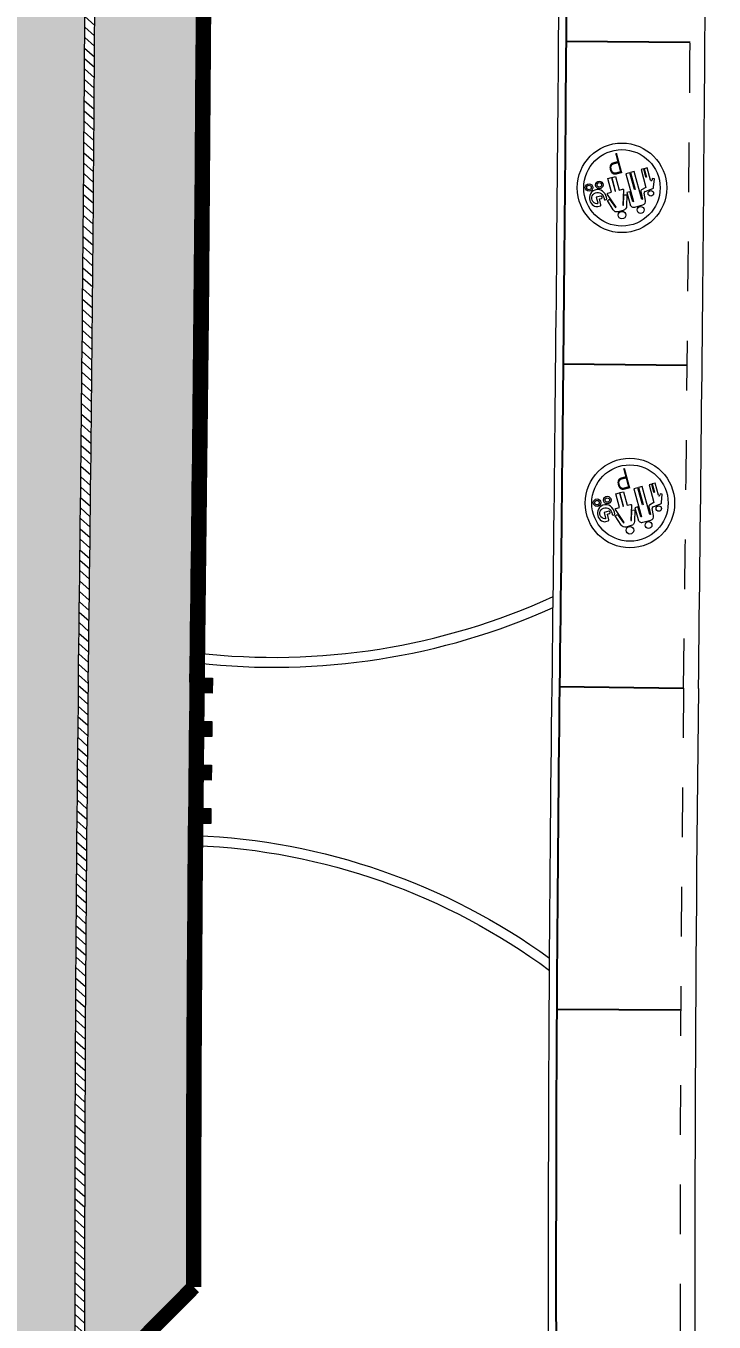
# Model space of a CAD drawing. Header units: inches. Extents: x 685564 to 685654, y 2762991 to 2763113.
# Drawn here: x 685630.64 to 685644.51, y 2763017.25 to 2763043.36 of the extents above; entities that cross this region are included whole.
import ezdxf
from ezdxf.enums import TextEntityAlignment as Align

# ---------------------------------------------------------------- set-up
doc = ezdxf.new("R2010")
doc.units = ezdxf.units.IN
doc.header["$MEASUREMENT"] = 0
doc.linetypes.add('J24-02000-XREF-ROAD BASE-(180-188)$0$DASHED2', pattern=[0.375, 0.25, -0.125])
doc.linetypes.add('J24-02000-XREF-ROAD BASE-(180-188)$0$X-Road Base$0$1-1', pattern=[0.2, 0.1, -0.1])
for name, color, linetype, lineweight in [('BASE SITE$0$L-HS-PATTERN', 251, 'Continuous', 9), ('BASE SITE$0$L-HS-PATTERN-BAND', 10, 'Continuous', 9), ('H - CURB STONE 15 CM', 210, 'Continuous', 5), ('HDB -HS-BASE- ASPHALT-COLOR (BLUE)', 253, 'Continuous', 9), ('HDB -HS-BASE- ASPHALT-COLOR (RED)', 253, 'Continuous', 9), ('HDB -HS-BASE- ASPHALT-COLOR (WHITE)', 253, 'Continuous', 9), ('HDB -HS-BASE- CURB CONC. 15 CM', 34, 'Continuous', 20), ('HDB -HS-BASE- EXISTING R-CURB', 253, 'Continuous', 20), ('HDB -HS-BASE- LIMIT OF WORK', 1, 'Continuous', 9), ('HDB -HS-BASE- SEPERATION LINE', 253, 'Continuous', 9), ('J24-02000-XREF-ROAD BASE-(180-188)$0$C-PARKING', 8, 'J24-02000-XREF-ROAD BASE-(180-188)$0$DASHED2', 15), ('J24-02000-XREF-ROAD BASE-(180-188)$0$C-RD-SHY', 253, 'Continuous', 9)]:
    doc.layers.add(name, color=color, linetype=linetype, lineweight=lineweight)
doc.layers.add('J24-02000-XREF-ROAD BASE-(180-188)$0$C-EXISTING ROAD', color=253, linetype='Continuous')
doc.layers.add('J24-02000-XREF-ROAD BASE-(180-188)$0$C-PARKING LINE', color=8, linetype='J24-02000-XREF-ROAD BASE-(180-188)$0$DASHED2')
doc.styles.add('BASE SITE$0$EN-SCL-PL-NMPK', font='swisscl.ttf', dxfattribs={"height": 4})

# ---------------------------------------------------------------- blocks, each defined once
blk = doc.blocks.new('BASE SITE$0$MARKERS')
at = {"extrusion": (8.127451700772605e-05, 1.224414090261396e-05, 0.9999999966222669)}
blk.add_hatch(color=256, dxfattribs=at).paths.add_polyline_path([(0.02224137393792057, -0.148341906500924), (0.3189251851477075, -0.1038591582405934), (0.2744424386688502, 0.192824655226916), (-0.02224137393792057, 0.148341906500924)])
at = {"extrusion": (8.127451700772607e-05, 1.224414090261395e-05, 0.9999999966222669)}
blk.add_lwpolyline([(0.02224137393792057, -0.148341906500924), (0.3189251851477075, -0.1038591582405934), (0.2744424386688502, 0.192824655226916), (-0.02224137393792057, 0.148341906500924)], close=True, dxfattribs=at)
blk = doc.blocks.new('BASE SITE$0$P FAMILY')
at = {"layer": 'BASE SITE$0$L-HS-PATTERN-BAND', "color": 251, "true_color": 0x636466}
for p, q in [((-0.5985208811471239, 0.5579360043630004), (-0.6098457424668595, 0.3344474453479052)), ((-0.5274477935163304, 0.2586804712191224), (-0.5160391576355323, 0.4986298568546772)), ((-0.5160391576355323, 0.4986298568546772), (-0.4943435319000855, 0.4975983160547912)), ((-0.4943435319000855, 0.4975983160547912), (-0.492749692988582, -0.3888048478402197)), ((-0.2238135501975194, 0.6677407422102988), (-0.4830111096380278, 0.6677407422102988)), ((-0.2344936734298244, 0.4944669995456934), (-0.2127477410249412, 0.4945962554775178)), ((-0.2292693097842857, -0.3844760311767459), (-0.2344936734298244, 0.4944669995456934)), ((-0.2127477410249412, 0.4945962554775178), (-0.2029026547679678, 0.1773738204501569)), ((-0.1081555727869272, 0.1803143224678934), (-0.1081555727869272, 0.5520827644504607)), ((-0.9390829422045499, 0.2354424926452339), (-1.026566614280455, -0.009309228044003248)), ((-0.9620850718347356, -0.03235741052776575), (-0.9485577553277835, 0.005487753544002771)), ((-0.6514494328293949, 0.2907548318617046), (-0.9001192547148094, 0.2659049876965582)), ((-0.706172865931876, 0.1746520521119237), (-0.5608785856748, 0.2164147193543613)), ((-0.3771453081863001, -0.3885969794355333), (-0.3750018574064597, 0.1518384953960776)), ((-0.3750018574064597, 0.1518384953960776), (-0.3528980070259422, 0.1517508286051452)), ((-0.3528980070259422, 0.1517508286051452), (-0.3484095941530541, -0.3854714315384626)), ((-0.2029026547679678, 0.1773738204501569), (-0.1081555727869272, 0.1803143224678934)), ((-1.026566614280455, -0.009309228044003248), (-0.9620850718347356, -0.03235741052776575)), ((-0.9036442071665078, -0.002295957412570715), (-0.9036111620953307, -0.3851362629793584)), ((-0.9036111620953307, -0.3851362629793584), (-0.8086932958103716, -0.3851362629793584)), ((-0.8086932958103716, -0.1254414874128997), (-0.7913939828285947, -0.1254414874128997)), ((-0.8086932958103716, -0.3851362629793584), (-0.8086932958103716, -0.1254414874128997)), ((-0.492749692988582, -0.3888048478402197), (-0.3771453081863001, -0.3885969794355333)), ((-0.3484095941530541, -0.3854714315384626), (-0.2292693097842857, -0.3844760311767459))]:
    blk.add_line(p, q, dxfattribs=at)
for points in [[(0.1399996011750773, 0.6771593382582068), (0.3009527586400509, 0.6771593382582068, -0.3301082228139259), (0.4337301328778267, 0.5787766263820231), (0.5309396622469649, 0.2593450821004808), (0.4550068754469976, 0.2362371883355081), (0.3442312845727429, 0.5303142662160099), (0.3272722613764927, 0.5239259884692729), (0.4776784662390128, 0.07903729053214192, -0.5132638597921052), (0.4557652855291963, 0.0484973737038672), (0.3455624292837456, 0.0484973737038672), (0.3455624292837456, -0.3854870810173452), (0.2274191492469981, -0.3854870810173452), (0.2274191492469981, 0.04368895990774035), (0.2107018638635054, 0.04368895990774035), (0.2107018638635054, -0.3851362629793584), (0.1005733009660617, -0.3851362629793584), (0.1005733009660617, 0.04387936694547534), (-0.005384235177189112, 0.04387936694547534, -0.5065791427710752), (-0.0274496820056811, 0.07395263155922294), (0.1122576672350988, 0.5180396563373506, 0.4142135583149352), (0.1107452894793823, 0.5209403675980866), (0.09702715778257698, 0.5252560167573392, 0.4142135678337169), (0.09412644628901035, 0.5237436392344534), (-0.00178721861448139, 0.2188633619807661), (-0.09093720361124724, 0.2469094595871866), (0.006909206626005471, 0.5777333588339388, -0.3322854327384011)], [(0.5295864847721532, 0.2033589719794691, 0.1372390985151724), (0.5660729740047827, -0.006520947907119989, 0.53034490643619), (0.9761379844276235, -0.06876558577641845, 0.391904650493376), (0.9758316538063809, 0.298742254730314, 0.1921154397260464), (0.8545665886485949, 0.3563271504826844), (0.7776540194172412, 0.3555698487907648, 0.4068991786349818), (0.7547528418945149, 0.3327907607890666), (0.7519264115253463, 0.1467496883124113), (0.6862837810767815, 0.1477469648234546, 0.4142135642317878), (0.6628034681780264, 0.1249694242142141), (0.662388100172393, 0.0976290968246758, 0.414213562747012), (0.6851656403159723, 0.07414878392592072), (0.8312735568033531, 0.07192903896793723), (0.833982250886038, 0.2502205395139754, -0.513909469942677), (0.8648960479767993, 0.2716514053754508, -0.617889299623977), (0.9014323548180982, -0.02980921743437648, -0.5319393788026922), (0.6199592760531232, 0.08697120612487197, -0.06160657295476916), (0.6114934176439419, 0.1971030537970364), (0.6115533899283037, 0.1984953242354095, 0.4142135605952827), (0.5894386998843402, 0.2226009643636644), (0.5535964838927612, 0.2241448755376041, 0.3974413826562304)]]:
    blk.add_lwpolyline(points, format="xyb", close=True, dxfattribs=at)
blk.add_lwpolyline([(-0.7913939828285947, -0.1254414874128997), (-0.7913939828285947, -0.3851362629793584), (-0.706172865931876, -0.3851362629793584), (-0.706172865931876, 0.1746520521119237)], dxfattribs=at)
for centre, radius in [((4.656612873077393e-10, 4.656612873077393e-10), 1.365555299725384), ((4.656612873077393e-10, 4.656612873077393e-10), 1.165555299725384), ((-0.375054768868722, 0.7973788133822381), 0.1047751150239427), ((0.2138904851162806, 0.8041043328121305), 0.1155245537620017), ((-0.8075097466353327, 0.3904477180913091), 0.08380798130156285), ((0.6433239307953045, -0.2656627646647394), 0.1143653731646755), ((0.6433239307953045, -0.2656627646647394), 0.06810218221595399), ((0.9668825714616105, -0.2707797940820456), 0.1143653731646755), ((0.9668825714616105, -0.2707797940820456), 0.06810218221595399)]:
    blk.add_circle(centre, radius, dxfattribs=at)
for centre, radius, start, end in [((-0.4830111096380278, 0.5520827644504607), 0.1156579773718037, 90, 177.0991256167808), ((-0.2238135501975194, 0.5520827644504607), 0.1156579773718037, 0, 90), ((-0.9267758025089279, -0.002297954168170691), 0.02313159547436075, 0.004945510532480328, 160.3311574024795), ((-0.8955190364504233, 0.2198710781522095), 0.0462631909487215, 95.70668340844185, 160.33115774213), ((-0.6560496512101963, 0.3367887414060533), 0.0462631909487215, 275.7066833885307, 357.0991256167808), ((-0.5736587810097262, 0.2608776190318167), 0.0462631909487215, 286.0365055633106, 357.2778643179211)]:
    blk.add_arc(centre, radius, start, end, dxfattribs=at)
at = {"layer": 'BASE SITE$0$L-HS-PATTERN-BAND', "color": 251, "true_color": 0x636466, "style": 'BASE SITE$0$EN-SCL-PL-NMPK'}
blk.add_text('P', height=0.633957700721624, dxfattribs=at).set_placement((0.03248293569777161, -0.7529037022031844), align=Align.MIDDLE_CENTER)

msp = doc.modelspace()

# ---------------------------------------------------------------- hatches: boundary and pattern name
at = {"layer": 'HDB -HS-BASE- ASPHALT-COLOR (BLUE)'}
h = msp.add_hatch(dxfattribs=at)
h.set_pattern_fill('BOX', color=256, scale=0.035, angle=224)
h.set_pattern_definition([(349.3916718562588, (685662.7135365393, 2762594.455906399), (0.1636597631718714, 0.8738057461006576), []), (349.3916718562588, (685662.6726215986, 2762594.237454962), (0.1636597631718714, 0.8738057461006576), []), (259.3916718562588, (685662.7135365393, 2762594.455906399), (0.8738057461006576, -0.1636597631718713), [-0.22225, 0.22225]), (259.3916718562588, (685662.9319879758, 2762594.414991458), (0.8738057461006576, -0.1636597631718713), [-0.22225, 0.22225]), (259.3916718562588, (685663.1504394124, 2762594.374076517), (0.8738057461006576, -0.1636597631718713), [0.22225, -0.22225]), (259.3916718562588, (685663.368890849, 2762594.333161576), (0.8738057461006576, -0.1636597631718713), [0.22225, -0.22225]), (349.3916718562588, (685662.6317066578, 2762594.019003525), (0.1636597631718714, 0.8738057461006576), [0.22225, -0.22225]), (349.3916718562588, (685662.5907917169, 2762593.800552089), (0.1636597631718714, 0.8738057461006576), [0.22225, -0.22225])])
h.paths.add_polyline_path([(685614.0762442417, 2763104.516747763, -0.05459309394906626), (685614.6102273278, 2763102.440951235, -0.001573380600005378), (685620.1119417764, 2763102.176756753, -0.4005902697732342), (685632.2576355956, 2763089.33723563, -0.0005158602859908865), (685632.0586811422, 2763052.672012627, -0.002998614858845619), (685631.8933601491, 2763030.16491471, 0.003689155610750146), (685631.8233179172, 2763015.73708983), (685633.8702874639, 2763017.802160891, -0.003161054172988933), (685633.9431928704, 2763030.138701941, 0.002997766158958707), (685634.10867221, 2763052.664010239, 0.0005157866302563479), (685634.3076158019, 2763089.328226993, 0.4005902697550076), (685620.2167132079, 2763104.224077672, 0.001751919124102763)])
at = {"layer": 'HDB -HS-BASE- ASPHALT-COLOR (RED)'}
h = msp.add_hatch(dxfattribs=at)
h.set_pattern_fill('BRSTONE', color=256, scale=0.03, angle=135)
h.set_pattern_definition([(170.3916718562587, (685662.7135365393, 2762594.455906399), (-0.04197170735124682, -0.2479324653651096), []), (260.3916718562587, (685662.0373570883, 2762594.570374691), (0.3336835432019495, -0.3115259613518472), [0.25146, -0.25146]), (260.3916718562587, (685662.1124881385, 2762594.557655992), (0.3336835432019495, -0.3115259613518472), [0.25146, -0.25146]), (170.3916718562587, (685662.0303618038, 2762594.529052614), (-0.4176269579044432, -0.184338969378372), [-0.6858, 0.0762]), (170.3916718562587, (685662.0233665192, 2762594.487730536), (-0.4176269579044432, -0.184338969378372), [-0.6858, 0.0762]), (170.3916718562587, (685662.0163712347, 2762594.446408459), (-0.4176269579044432, -0.184338969378372), [-0.6858, 0.0762]), (170.3916718562587, (685662.0093759501, 2762594.405086381), (-0.4176269579044432, -0.184338969378372), [-0.6858, 0.0762]), (170.3916718562587, (685662.0023806655, 2762594.363764304), (-0.4176269579044432, -0.184338969378372), [-0.6858, 0.0762])])
h.paths.add_polyline_path([(685632.0576375272, 2763089.338114521, 0.4005902697549744), (685620.1017201745, 2763101.977018127, 0.001563146124508598), (685614.6370473726, 2763102.239545969, -0.04657987291952496), (685614.6900685999, 2763100.410063587, -0.001524769224945292), (685620.0095932793, 2763100.154099557, -0.4005902698167392), (685630.2575224409, 2763089.320753609, -0.0005157812731147128), (685630.0586266443, 2763052.665272669, -0.002997704109577329), (685629.8935056848, 2763030.188991525, 0.004200797463463335), (685629.8304385521, 2763013.726587275), (685631.6238457327, 2763015.535853698, -0.003740499564386558), (685631.6933764723, 2763030.167472292, 0.002998697709421768), (685631.8586820129, 2763052.672793206, 0.0005158674755305588)])
at = {"layer": 'HDB -HS-BASE- ASPHALT-COLOR (WHITE)'}
h = msp.add_hatch(dxfattribs=at)
h.set_pattern_fill('ANSI31', color=256, scale=0.05, angle=58)
h.set_pattern_definition([(138.3916718562587, (685662.7135365393, 2762594.455906399), (-0.1054155404908226, -0.1186976255997893), [])])
edge = h.paths.add_edge_path()
edge.add_arc((686609.5636970877, 2763018.20617823), 977.9434716858722, 179.299129022771, 180.1563551390139)
edge.add_line((685631.6238667528, 2763015.537459888), (685631.8233389374, 2763015.738696021))
edge.add_arc((686609.5636970877, 2763018.20617823), 977.7434716858405, 179.2991290227726, 180.1445946413764, ccw=False)
edge.add_arc((683754.7375799207, 2763055.209699835), 1877.322845060674, 359.2356491864137, 359.9227211906125)
edge.add_arc((667863.1932653228, 2763167.423364475), 17769.23594413757, 359.6300070339678, 359.7482153968086)
edge.add_arc((685619.4577591885, 2763089.393484671), 12.80000000023042, 359.7482153915879, 447.0704501638497)
edge.add_arc((685575.3823942045, 2762228.124179794), 875.1963435222247, 87.07045016945766, 87.43104214378613)
edge.add_arc((685604.8658016352, 2763101.040850658), 9.844496620272077, 366.993860487505, 368.17642416579315, ccw=False)
edge.add_arc((685575.3823941426, 2762228.124179783), 874.9963435366109, 87.07045016544612, 87.42869657646958, ccw=False)
edge.add_arc((685619.4577591884, 2763089.393484671), 12.60000000009702, -0.2517846084489861, 87.07045016376952, ccw=False)
edge.add_arc((667863.193265323, 2763167.423364474), 17769.03594413729, 359.6300070339683, 359.7482153968091, ccw=False)
edge.add_arc((683754.6650228967, 2763055.210450393), 1877.195405640767, 359.2356558303639, 359.9227324552519, ccw=False)
edge.add_arc((685631.8938776407, 2763030.16612661), 0.2005012572239777, 179.2356558304004, 179.2990497441515)

# ---------------------------------------------------------------- linework, layer by layer
at = {"layer": 'H - CURB STONE 15 CM'}
for points in [[(685634.0983379243, 2763030.526342951, 0.1342268551995475), (685641.2617143504, 2763031.642924274, 0.1342268551995475)], [(685634.1009671227, 2763030.727327524, 0.1363427830183651), (685641.2643426367, 2763031.863632854)], [(685634.0603182317, 2763027.051263605, -0.147469647661143), (685641.1911912378, 2763024.580046303, -0.147469647661143)], [(685634.0585241279, 2763026.851168876, -0.1501890014888247), (685641.1895984166, 2763024.333338738)]]:
    msp.add_lwpolyline(points, format="xyb", dxfattribs=at)
at = {"layer": 'HDB -HS-BASE- CURB CONC. 15 CM'}
msp.add_line((685634.0202999996, 2763017.953500001), (685633.8702874639, 2763017.802160892), dxfattribs=at)
for points in [[(685633.9432020319, 2763030.139450868, 0.003161246085122913), (685633.8702874641, 2763017.802160892, 0.003161246085122913)], [(685634.0931908095, 2763030.137616038, 0.003122478277206937), (685634.0202367872, 2763017.953499984, 0.003122478277206937)]]:
    msp.add_lwpolyline(points, format="xyb", dxfattribs=at)
for centre, radius in [((683755.5350265158, 2763055.201452878), 1878.57535939134), ((683755.5350137423, 2763055.201453012), 1878.725372165569)]:
    msp.add_arc(centre, radius, 359.2355762209521, 359.9225973379384, dxfattribs=at)
at = {"layer": 'HDB -HS-BASE- EXISTING R-CURB'}
msp.add_lwpolyline([(685627.80136158, 2763002.833357333), (685630.115774266, 2763006.057116488), (685629.7160617944, 2763002.593384235, -0.0297048103737546), (685632.1141880129, 2763002.030388625, -0.1722525903380179), (685643.3243165347, 2762993.837354613, 0.7678805105563746), (685643.9727942966, 2762994.029248532, -0.0003925451854457941), (685643.9727882174, 2762994.029483981, -0.001941172376287858), (685643.8141859078, 2763001.527632159), (685641.2745436158, 2763003.989385372, -0.006727941026461209), (685641.2426457828, 2763030.049330823, 0.00188779294839181), (685641.4335929778, 2763052.629844695), (685641.571485571, 2763082.090716689)], format="xyb", dxfattribs=at)
at = {"layer": 'HDB -HS-BASE- LIMIT OF WORK', "lineweight": 0, "const_width": 0.3}
msp.add_lwpolyline([(685634.0203, 2763017.953500001), (685627.1901000002, 2763011.062899999), (685585.0396999996, 2763010.494899999), (685578.0225, 2763017.4507), (685578.0654999996, 2763019.6329), (685579.7708999999, 2763099.8171), (685585.4855000004, 2763105.462300001, -0.01201942580677122), (685627.6359000001, 2763103.963099999), (685634.5456999997, 2763096.484300001, 0.01464342246911221), (685634.4801000003, 2763094.6291, -0.0005903599629738114), (685634.2587000001, 2763052.6635, -0.002997699713593471), (685634.0932999998, 2763030.1369, 0.00312229804097575)], format="xyb", close=True, dxfattribs=at)
at = {"layer": 'HDB -HS-BASE- SEPERATION LINE'}
msp.add_line((685633.8702874642, 2763017.802160892), (685629.8304385521, 2763013.726587275), dxfattribs=at)
for centre, radius, start, end in [((683755.5350137424, 2763055.201453012), 1876.325372165569, 359.2355762209521, 359.9225973379384), ((683755.5350137424, 2763055.201453012), 1876.525372165569, 359.2355762209521, 359.9225973379384), ((686609.5636760676, 2763018.204572039), 977.9434716858701, 179.2991290196671, 180.156355150306), ((686609.5636760676, 2763018.204572039), 977.7434716858701, 179.2991290196671, 180.1445946445644)]:
    msp.add_arc(centre, radius, start, end, dxfattribs=at)
at = {"layer": 'J24-02000-XREF-ROAD BASE-(180-188)$0$C-EXISTING ROAD', "flags": 128}
msp.add_lwpolyline([(685641.721305094, 2763082.051806589), (685641.5835913196, 2763052.629139388, -0.001887792785289588), (685641.3926345553, 2763030.047495631, 0.006711878014171479), (685641.423616287, 2763004.053788827)], format="xyb", dxfattribs=at)
at = {"layer": 'J24-02000-XREF-ROAD BASE-(180-188)$0$C-PARKING', "linetype": 'J24-02000-XREF-ROAD BASE-(180-188)$0$X-Road Base$0$1-1', "ltscale": 10}
for centre, radius, start, end in [((682651.0163496007, 2763066.626592253), 2993.09999918867, 359.2991773682443, 359.7318270910607), ((686609.5624835242, 2763018.204579171), 965.7422792749861, 179.2991774216012, 180.9856319957166)]:
    msp.add_arc(centre, radius, start, end, dxfattribs=at)
at = {"layer": 'J24-02000-XREF-ROAD BASE-(180-188)$0$C-PARKING LINE', "linetype": 'Continuous', "ltscale": 10}
for p, q in [((685641.5234319962, 2763043.052321918), (685644.023354167, 2763043.032614945)), ((685641.4651303268, 2763036.55258467), (685643.9650037603, 2763036.527444225)), ((685641.3927017772, 2763030.052989493), (685643.8925146637, 2763030.022415694)), ((685641.3349778677, 2763023.553258016), (685643.8349395676, 2763023.539447737))]:
    msp.add_line(p, q, dxfattribs=at)
at = {"layer": 'J24-02000-XREF-ROAD BASE-(180-188)$0$C-RD-SHY'}
for centre, radius, start, end in [((682651.0163497314, 2763066.626592252), 2993.399999188705, 359.2991773682443, 359.7318270910607), ((686609.5624836548, 2763018.20457917), 965.4422792749509, 179.2991774216012, 181.6219083911641)]:
    msp.add_arc(centre, radius, start, end, dxfattribs=at)

# ---------------------------------------------------------------- block references
at = {"layer": 'BASE SITE$0$L-HS-PATTERN', "extrusion": (-8.218552133152846e-05, 1.003077893945284e-06, 0.9999999966222669), "xscale": -1, "rotation": 187.8680150989522}
for p in [(685634.090311352, 2763030.07480556, -53.57766095692281), (685634.0802305324, 2763029.198390401, -53.57766100753786), (685634.0701497075, 2763028.321975242, -53.57766105815251), (685634.060068883, 2763027.445560084, -53.5776611087672)]:
    msp.add_blockref('BASE SITE$0$MARKERS', p, dxfattribs=at)
at = {"layer": 'BASE SITE$0$L-HS-PATTERN-BAND', "xscale": 0.6604268450684062, "yscale": 0.6604268450684062, "zscale": 0.6604268450684062, "rotation": 195.0108621892445}
for p in [(685642.6497811871, 2763040.100079403), (685642.810649699, 2763033.749542463)]:
    msp.add_blockref('BASE SITE$0$P FAMILY', p, dxfattribs=at)

doc.saveas('drawing.dxf')
